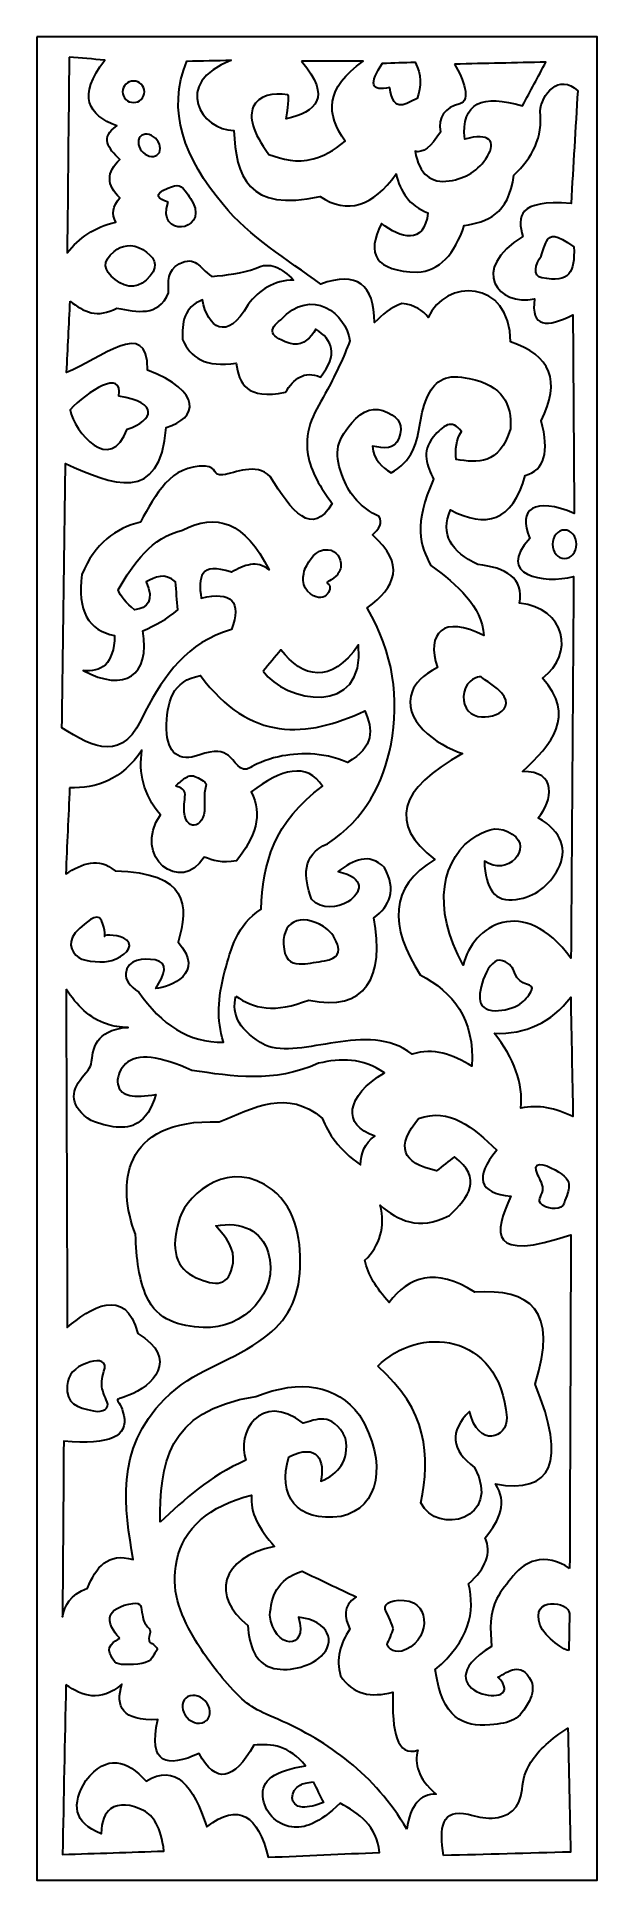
# Model space of a CAD drawing. Header units: centimetres. Extents: x 7.2 to 12.7, y -9 to 9.
import ezdxf

# ---------------------------------------------------------------- set-up
doc = ezdxf.new("R2010")
doc.units = ezdxf.units.CM
doc.header["$MEASUREMENT"] = 0
doc.layers.add('layer 1', color=7, linetype='Continuous')

msp = doc.modelspace()

# ---------------------------------------------------------------- linework, layer by layer
at = {"layer": 'layer 1', "color": 250, "lineweight": 30}
for points, knots in [([(7.2076, 9.00069), (7.2076, 9.00069), (12.67469, 9.00069), (12.67469, 9.00069), (12.67469, 9.00069), (12.67469, 9.00069), (12.67469, -9.00021), (12.67469, -9.00021), (12.67469, -9.00021), (12.67469, -9.00021), (7.2076, -9.00021), (7.2076, -9.00021), (7.2076, -9.00021), (7.2076, -9.00021), (7.2076, 9.00069), (7.2076, 9.00069)], [0, 0, 0, 0, 0.2, 0.2, 0.2, 0.2, 0.4, 0.4, 0.4, 0.4, 0.6, 0.6, 0.6, 0.6, 1, 1, 1, 1]), ([(7.52278, 8.80341), (7.63823, 8.79354), (7.7537, 8.78364), (7.86921, 8.77371), (7.86921, 8.77371), (7.59902, 8.42008), (7.70741, 8.23658), (7.98798, 8.13035), (7.98798, 8.13035), (7.81917, 8.02151), (7.90052, 7.91266), (8.01768, 7.80372), (8.01768, 7.80372), (7.88477, 7.67838), (7.88473, 7.55304), (8.01768, 7.4276), (8.01768, 7.4276), (7.94745, 7.34845), (7.93426, 7.2693), (7.97808, 7.19005), (7.97808, 7.19005), (7.76625, 7.14474), (7.61972, 7.03382), (7.50299, 6.89312), (7.50299, 6.89312), (7.50962, 7.52991), (7.51622, 8.16668), (7.52278, 8.80341)], [0, 0, 0, 0, 0.125, 0.125, 0.125, 0.125, 0.25, 0.25, 0.25, 0.25, 0.375, 0.375, 0.375, 0.375, 0.5, 0.5, 0.5, 0.5, 0.625, 0.625, 0.625, 0.625, 0.75, 0.75, 0.75, 0.75, 1, 1, 1, 1]), ([(9.10644, 8.77371), (8.96131, 8.77045), (8.81614, 8.76715), (8.67094, 8.76382), (8.67094, 8.76382), (8.46945, 8.27889), (8.64638, 7.81491), (9.02432, 7.36204), (9.02432, 7.36204), (9.28845, 7.04553), (9.64672, 6.82998), (9.97745, 6.58628), (9.97745, 6.58628), (10.33155, 6.71619), (10.50088, 6.58299), (10.50204, 6.21017), (10.50204, 6.21017), (10.57615, 6.28793), (10.66089, 6.35495), (10.76928, 6.39823), (10.76928, 6.39823), (10.89841, 6.38102), (10.97455, 6.32842), (11.02663, 6.25965), (11.02663, 6.25965), (11.18237, 6.63552), (11.83156, 6.64315), (11.82835, 6.02211), (11.82835, 6.02211), (12.22385, 5.89392), (12.3238, 5.63716), (12.1282, 5.25182), (12.1282, 5.25182), (12.21162, 4.9455), (12.16016, 4.76773), (11.97378, 4.71837), (11.97378, 4.71837), (11.8476, 4.26239), (11.58728, 4.19993), (11.2438, 4.38145), (11.2438, 4.38145), (11.14019, 4.14206), (11.25172, 3.97153), (11.51052, 3.848), (11.51052, 3.848), (11.78576, 3.81685), (11.96123, 3.71768), (11.91763, 3.46897), (11.91763, 3.46897), (12.36349, 3.4267), (12.46137, 2.97246), (12.14224, 2.73899), (12.14224, 2.73899), (12.4734, 2.36853), (12.23371, 2.09352), (11.94571, 1.82651), (11.94571, 1.82651), (12.28764, 1.83472), (12.24335, 1.53953), (12.09961, 1.37373), (12.09961, 1.37373), (12.33793, 1.23914), (12.38898, 1.05635), (12.29391, 0.87544), (12.29391, 0.87544), (12.20777, 0.71154), (12.06836, 0.60276), (11.88506, 0.5754), (11.88506, 0.5754), (11.67633, 0.54422), (11.58291, 0.68466), (11.57437, 0.95126), (11.57437, 0.95126), (11.79792, 0.79302), (12.05798, 1.07734), (11.8464, 1.214), (11.8464, 1.214), (11.71996, 1.29571), (11.62584, 1.27258), (11.50295, 1.20107), (11.50295, 1.20107), (11.15876, 1.00055), (11.05163, 0.49702), (11.36885, -0.06496), (11.36885, -0.06496), (11.45686, 0.32375), (11.95709, 0.6333), (12.41932, 0.00355), (12.41932, 0.00355), (12.42815, 1.24548), (12.43701, 2.48737), (12.44587, 3.72923), (12.44587, 3.72923), (12.15272, 3.65739), (11.67888, 3.74029), (12.01781, 4.10092), (12.01781, 4.10092), (11.89525, 4.39559), (12.06522, 4.50928), (12.45108, 4.34697), (12.45108, 4.34697), (12.44678, 4.99367), (12.44248, 5.64036), (12.43821, 6.28702), (12.43821, 6.28702), (12.18665, 6.15809), (12.02567, 6.15857), (12.06406, 6.44364), (12.06406, 6.44364), (11.71275, 6.36264), (11.42112, 6.72557), (11.95095, 7.05271), (11.95095, 7.05271), (11.89363, 7.24407), (11.89547, 7.41221), (12.4208, 7.37465), (12.4208, 7.37465), (12.44228, 7.741), (12.46376, 8.10732), (12.48527, 8.47364), (12.48527, 8.47364), (12.304, 8.65051), (12.1292, 8.43605), (12.11847, 8.27413), (12.11847, 8.27413), (12.14997, 8.01983), (12.03909, 7.82232), (11.86358, 7.65069), (11.86358, 7.65069), (11.80862, 7.25973), (11.60012, 7.19513), (11.37868, 7.15816), (11.37868, 7.15816), (11.28355, 6.88037), (11.13793, 6.71188), (10.91866, 6.70305), (10.91866, 6.70305), (10.5144, 6.71159), (10.41577, 6.8786), (10.57052, 7.17686), (10.57052, 7.17686), (10.75783, 7.03677), (10.98552, 6.96098), (11.02433, 7.28286), (11.02433, 7.28286), (10.83915, 7.35143), (10.75366, 7.49116), (10.71352, 7.66315), (10.71352, 7.66315), (10.48661, 7.34088), (10.239, 7.26704), (9.97079, 7.44151), (9.97079, 7.44151), (9.26765, 7.28489), (9.14804, 7.64096), (9.13018, 8.08636), (9.13018, 8.08636), (8.81352, 8.08659), (8.52082, 8.54639), (9.10644, 8.77371)], [0, 0, 0, 0, 0.02439024, 0.02439024, 0.02439024, 0.02439024, 0.04878049, 0.04878049, 0.04878049, 0.04878049, 0.07317073, 0.07317073, 0.07317073, 0.07317073, 0.09756098, 0.09756098, 0.09756098, 0.09756098, 0.12195122, 0.12195122, 0.12195122, 0.12195122, 0.14634146, 0.14634146, 0.14634146, 0.14634146, 0.17073171, 0.17073171, 0.17073171, 0.17073171, 0.19512195, 0.19512195, 0.19512195, 0.19512195, 0.2195122, 0.2195122, 0.2195122, 0.2195122, 0.24390244, 0.24390244, 0.24390244, 0.24390244, 0.26829268, 0.26829268, 0.26829268, 0.26829268, 0.29268293, 0.29268293, 0.29268293, 0.29268293, 0.31707317, 0.31707317, 0.31707317, 0.31707317, 0.34146341, 0.34146341, 0.34146341, 0.34146341, 0.36585366, 0.36585366, 0.36585366, 0.36585366, 0.3902439, 0.3902439, 0.3902439, 0.3902439, 0.41463415, 0.41463415, 0.41463415, 0.41463415, 0.43902439, 0.43902439, 0.43902439, 0.43902439, 0.46341463, 0.46341463, 0.46341463, 0.46341463, 0.48780488, 0.48780488, 0.48780488, 0.48780488, 0.51219512, 0.51219512, 0.51219512, 0.51219512, 0.53658537, 0.53658537, 0.53658537, 0.53658537, 0.56097561, 0.56097561, 0.56097561, 0.56097561, 0.58536585, 0.58536585, 0.58536585, 0.58536585, 0.6097561, 0.6097561, 0.6097561, 0.6097561, 0.63414634, 0.63414634, 0.63414634, 0.63414634, 0.65853659, 0.65853659, 0.65853659, 0.65853659, 0.68292683, 0.68292683, 0.68292683, 0.68292683, 0.70731707, 0.70731707, 0.70731707, 0.70731707, 0.73170732, 0.73170732, 0.73170732, 0.73170732, 0.75609756, 0.75609756, 0.75609756, 0.75609756, 0.7804878, 0.7804878, 0.7804878, 0.7804878, 0.80487805, 0.80487805, 0.80487805, 0.80487805, 0.82926829, 0.82926829, 0.82926829, 0.82926829, 0.85365854, 0.85365854, 0.85365854, 0.85365854, 0.87804878, 0.87804878, 0.87804878, 0.87804878, 0.90243902, 0.90243902, 0.90243902, 0.90243902, 0.92682927, 0.92682927, 0.92682927, 0.92682927, 0.95121951, 0.95121951, 0.95121951, 0.95121951, 1, 1, 1, 1]), ([(9.78939, 8.76382), (9.99062, 8.76382), (10.19188, 8.76382), (10.39316, 8.76382), (10.39316, 8.76382), (10.01769, 8.50324), (10.02853, 8.24259), (10.215, 7.98188), (10.215, 7.98188), (10.10076, 7.88701), (9.99773, 7.83351), (9.90241, 7.80809), (9.90241, 7.80809), (9.74353, 7.76572), (9.6059, 7.80126), (9.47266, 7.85321), (9.47266, 7.85321), (9.30702, 8.07158), (9.27781, 8.22241), (9.3198, 8.31686), (9.3198, 8.31686), (9.3689, 8.42722), (9.51542, 8.46041), (9.65496, 8.43421), (9.65496, 8.43421), (9.66887, 8.43159), (9.66473, 8.36839), (9.64093, 8.19964), (9.64093, 8.19964), (9.93133, 8.27002), (10.09193, 8.40384), (9.78939, 8.76382)], [0, 0, 0, 0, 0.11111111, 0.11111111, 0.11111111, 0.11111111, 0.22222222, 0.22222222, 0.22222222, 0.22222222, 0.33333333, 0.33333333, 0.33333333, 0.33333333, 0.44444444, 0.44444444, 0.44444444, 0.44444444, 0.55555556, 0.55555556, 0.55555556, 0.55555556, 0.66666667, 0.66666667, 0.66666667, 0.66666667, 0.77777778, 0.77777778, 0.77777778, 0.77777778, 1, 1, 1, 1]), ([(10.65051, 8.50647), (10.69084, 8.23891), (10.8124, 8.35684), (10.91775, 8.3976), (10.91775, 8.3976), (10.95763, 8.5164), (10.9643, 8.63524), (10.89796, 8.75392), (10.89796, 8.75392), (10.79235, 8.75065), (10.68677, 8.74735), (10.58122, 8.74402), (10.58122, 8.74402), (10.44489, 8.54309), (10.46795, 8.4639), (10.65051, 8.50647)], [0, 0, 0, 0, 0.2, 0.2, 0.2, 0.2, 0.4, 0.4, 0.4, 0.4, 0.6, 0.6, 0.6, 0.6, 1, 1, 1, 1]), ([(11.28397, 8.73412), (11.58088, 8.74075), (11.87781, 8.74735), (12.17478, 8.75392), (12.17478, 8.75392), (12.09886, 8.61208), (12.02298, 8.47021), (11.94713, 8.32831), (11.94713, 8.32831), (11.55975, 8.44075), (11.34514, 8.3614), (11.38295, 8.00168), (11.38295, 8.00168), (11.62458, 8.07038), (11.69376, 7.97914), (11.6042, 7.8341), (11.6042, 7.8341), (11.51696, 7.69294), (11.39544, 7.61929), (11.23177, 7.59435), (11.23177, 7.59435), (11.05726, 7.56773), (10.94033, 7.65296), (10.89796, 7.88291), (10.89796, 7.88291), (10.9728, 7.86188), (11.05529, 7.92457), (11.1454, 8.07097), (11.1454, 8.07097), (11.11965, 8.2194), (11.19098, 8.30945), (11.33356, 8.34817), (11.33356, 8.34817), (11.44949, 8.37964), (11.37069, 8.5863), (11.28397, 8.73412)], [0, 0, 0, 0, 0.1, 0.1, 0.1, 0.1, 0.2, 0.2, 0.2, 0.2, 0.3, 0.3, 0.3, 0.3, 0.4, 0.4, 0.4, 0.4, 0.5, 0.5, 0.5, 0.5, 0.6, 0.6, 0.6, 0.6, 0.7, 0.7, 0.7, 0.7, 0.8, 0.8, 0.8, 0.8, 1, 1, 1, 1]), ([(8.15078, 8.56874), (8.20929, 8.56874), (8.25704, 8.52171), (8.25704, 8.464), (8.25704, 8.464), (8.25704, 8.40633), (8.20929, 8.3593), (8.15078, 8.3593), (8.15078, 8.3593), (8.09227, 8.3593), (8.04452, 8.40633), (8.04452, 8.464), (8.04452, 8.464), (8.04452, 8.52171), (8.09227, 8.56874), (8.15078, 8.56874)], [0, 0, 0, 0, 0.2, 0.2, 0.2, 0.2, 0.4, 0.4, 0.4, 0.4, 0.6, 0.6, 0.6, 0.6, 1, 1, 1, 1]), ([(8.30465, 8.04599), (8.36316, 8.0293), (8.41091, 7.96866), (8.41091, 7.91092), (8.41091, 7.91092), (8.41091, 7.85324), (8.36316, 7.81986), (8.30465, 7.83655), (8.30465, 7.83655), (8.24614, 7.85328), (8.19839, 7.91393), (8.19839, 7.9716), (8.19839, 7.9716), (8.19839, 8.0293), (8.24614, 8.06272), (8.30465, 8.04599)], [0, 0, 0, 0, 0.2, 0.2, 0.2, 0.2, 0.4, 0.4, 0.4, 0.4, 0.6, 0.6, 0.6, 0.6, 1, 1, 1, 1]), ([(8.48808, 7.38788), (8.36857, 7.03204), (8.87109, 7.09748), (8.7321, 7.3765), (8.7321, 7.3765), (8.7146, 7.41046), (8.69807, 7.43721), (8.68229, 7.45908), (8.68229, 7.45908), (8.60838, 7.56165), (8.59531, 7.56909), (8.48495, 7.52228), (8.48495, 7.52228), (8.33318, 7.45778), (8.39328, 7.42058), (8.48808, 7.38788)], [0, 0, 0, 0, 0.2, 0.2, 0.2, 0.2, 0.4, 0.4, 0.4, 0.4, 0.6, 0.6, 0.6, 0.6, 1, 1, 1, 1]), ([(12.12762, 6.86061), (12.07425, 6.78055), (12.03867, 6.66492), (12.13652, 6.64713), (12.13652, 6.64713), (12.40699, 6.59796), (12.45926, 6.69798), (12.44785, 6.94956), (12.44785, 6.94956), (12.26968, 7.07571), (12.21796, 7.07481), (12.18047, 7.00115), (12.18047, 7.00115), (12.16343, 6.96764), (12.14929, 6.91909), (12.12762, 6.86061)], [0, 0, 0, 0, 0.2, 0.2, 0.2, 0.2, 0.4, 0.4, 0.4, 0.4, 0.6, 0.6, 0.6, 0.6, 1, 1, 1, 1]), ([(7.53236, 6.42054), (7.52097, 6.1884), (7.50955, 5.95622), (7.4981, 5.72404), (7.4981, 5.72404), (7.81781, 5.84375), (8.29837, 6.27987), (8.28595, 5.74687), (8.28595, 5.74687), (8.82859, 5.53727), (8.77923, 5.27398), (8.46864, 5.18739), (8.46864, 5.18739), (8.41628, 4.43081), (7.93439, 4.629), (7.48668, 4.83342), (7.48668, 4.83342), (7.4753, 3.97328), (7.46388, 3.1131), (7.45243, 2.25292), (7.45243, 2.25292), (7.75564, 2.06192), (8.05575, 1.89314), (8.26312, 2.41278), (8.26312, 2.41278), (8.45182, 2.76519), (8.67142, 3.08897), (9.10806, 3.21205), (9.10806, 3.21205), (9.20849, 3.48608), (9.10951, 3.58888), (8.81119, 3.52034), (8.81119, 3.52034), (8.78143, 3.71868), (8.79446, 3.87889), (9.10806, 3.77154), (9.10806, 3.77154), (9.22984, 3.8436), (9.35156, 3.89426), (9.47344, 3.79437), (9.47344, 3.79437), (9.24217, 4.26747), (8.95461, 4.35645), (8.6285, 4.18259), (8.6285, 4.18259), (8.32377, 4.10787), (8.15259, 3.86605), (8.0005, 3.60026), (8.0005, 3.60026), (8.02528, 3.53557), (8.07855, 3.47091), (8.16035, 3.40616), (8.16035, 3.40616), (8.2898, 3.42265), (8.35398, 3.49258), (8.27454, 3.68019), (8.27454, 3.68019), (8.36365, 3.72266), (8.45144, 3.77367), (8.55999, 3.68019), (8.55999, 3.68019), (8.56759, 3.58888), (8.57519, 3.49753), (8.58282, 3.40616), (8.58282, 3.40616), (8.47929, 3.3163), (8.36271, 3.25255), (8.24028, 3.20063), (8.24028, 3.20063), (8.31694, 2.75917), (8.06684, 2.59615), (7.65796, 2.81241), (7.65796, 2.81241), (7.83544, 2.79346), (7.95955, 2.86957), (7.96625, 3.15496), (7.96625, 3.15496), (7.7077, 3.20069), (7.60109, 3.39865), (7.64654, 3.7487), (7.64654, 3.7487), (7.77269, 4.05916), (7.97721, 4.19954), (8.21744, 4.26252), (8.21744, 4.26252), (8.37199, 4.53034), (8.50895, 4.82475), (8.85359, 4.807), (8.85359, 4.807), (8.9714, 4.80104), (8.91337, 4.71248), (9.02377, 4.72468), (9.02377, 4.72468), (9.14202, 4.73784), (9.34111, 4.84775), (9.48486, 4.70782), (9.48486, 4.70782), (9.69126, 4.36606), (9.89607, 4.10907), (10.09002, 4.44521), (10.09002, 4.44521), (9.97305, 4.59736), (9.88113, 4.7543), (9.85276, 4.92351), (9.85276, 4.92351), (9.80877, 5.18593), (9.92968, 5.34164), (10.04373, 5.55691), (10.04373, 5.55691), (10.1277, 5.7154), (10.20316, 5.8739), (10.26129, 6.03233), (10.26129, 6.03233), (10.22975, 6.29585), (9.88847, 6.56717), (9.58762, 6.23785), (9.58762, 6.23785), (9.46597, 6.14774), (9.46108, 6.0649), (9.71322, 5.99807), (9.71322, 5.99807), (9.81171, 5.99497), (9.87822, 6.05613), (9.93016, 6.14651), (9.93016, 6.14651), (10.09345, 6.04171), (10.15099, 5.90036), (9.97584, 5.67837), (9.97584, 5.67837), (9.81307, 5.74726), (9.71419, 5.66041), (9.63329, 5.52993), (9.63329, 5.52993), (9.25941, 5.45353), (9.17637, 5.61028), (9.15373, 5.81538), (9.15373, 5.81538), (8.85382, 5.76641), (8.70648, 5.87034), (8.6285, 6.04375), (8.6285, 6.04375), (8.62287, 6.20845), (8.64069, 6.36138), (8.82261, 6.43196), (8.82261, 6.43196), (8.87277, 6.16417), (9.0629, 6.01489), (9.26791, 6.38629), (9.26791, 6.38629), (9.37799, 6.53204), (9.52131, 6.62073), (9.71322, 6.62607), (9.71322, 6.62607), (9.59616, 6.74028), (9.47648, 6.81352), (9.34784, 6.74025), (9.34784, 6.74025), (9.20316, 6.69151), (9.05854, 6.67368), (8.91395, 6.66032), (8.91395, 6.66032), (8.78347, 6.75293), (8.76157, 6.86624), (8.59741, 6.78353), (8.59741, 6.78353), (8.47841, 6.72346), (8.48993, 6.6099), (8.49148, 6.50047), (8.49148, 6.50047), (8.38946, 6.26215), (8.18626, 6.31568), (7.98908, 6.35204), (7.98908, 6.35204), (7.80209, 6.24966), (7.6608, 6.31209), (7.53236, 6.42054)], [0, 0, 0, 0, 0.02222222, 0.02222222, 0.02222222, 0.02222222, 0.04444444, 0.04444444, 0.04444444, 0.04444444, 0.06666667, 0.06666667, 0.06666667, 0.06666667, 0.08888889, 0.08888889, 0.08888889, 0.08888889, 0.11111111, 0.11111111, 0.11111111, 0.11111111, 0.13333333, 0.13333333, 0.13333333, 0.13333333, 0.15555556, 0.15555556, 0.15555556, 0.15555556, 0.17777778, 0.17777778, 0.17777778, 0.17777778, 0.2, 0.2, 0.2, 0.2, 0.22222222, 0.22222222, 0.22222222, 0.22222222, 0.24444444, 0.24444444, 0.24444444, 0.24444444, 0.26666667, 0.26666667, 0.26666667, 0.26666667, 0.28888889, 0.28888889, 0.28888889, 0.28888889, 0.31111111, 0.31111111, 0.31111111, 0.31111111, 0.33333333, 0.33333333, 0.33333333, 0.33333333, 0.35555556, 0.35555556, 0.35555556, 0.35555556, 0.37777778, 0.37777778, 0.37777778, 0.37777778, 0.4, 0.4, 0.4, 0.4, 0.42222222, 0.42222222, 0.42222222, 0.42222222, 0.44444444, 0.44444444, 0.44444444, 0.44444444, 0.46666667, 0.46666667, 0.46666667, 0.46666667, 0.48888889, 0.48888889, 0.48888889, 0.48888889, 0.51111111, 0.51111111, 0.51111111, 0.51111111, 0.53333333, 0.53333333, 0.53333333, 0.53333333, 0.55555556, 0.55555556, 0.55555556, 0.55555556, 0.57777778, 0.57777778, 0.57777778, 0.57777778, 0.6, 0.6, 0.6, 0.6, 0.62222222, 0.62222222, 0.62222222, 0.62222222, 0.64444444, 0.64444444, 0.64444444, 0.64444444, 0.66666667, 0.66666667, 0.66666667, 0.66666667, 0.68888889, 0.68888889, 0.68888889, 0.68888889, 0.71111111, 0.71111111, 0.71111111, 0.71111111, 0.73333333, 0.73333333, 0.73333333, 0.73333333, 0.75555556, 0.75555556, 0.75555556, 0.75555556, 0.77777778, 0.77777778, 0.77777778, 0.77777778, 0.8, 0.8, 0.8, 0.8, 0.82222222, 0.82222222, 0.82222222, 0.82222222, 0.84444444, 0.84444444, 0.84444444, 0.84444444, 0.86666667, 0.86666667, 0.86666667, 0.86666667, 0.88888889, 0.88888889, 0.88888889, 0.88888889, 0.91111111, 0.91111111, 0.91111111, 0.91111111, 0.93333333, 0.93333333, 0.93333333, 0.93333333, 0.95555556, 0.95555556, 0.95555556, 0.95555556, 1, 1, 1, 1]), ([(7.97187, 6.63002), (8.08868, 6.53204), (8.21512, 6.54637), (8.31358, 6.66582), (8.31358, 6.66582), (8.40722, 6.77929), (8.34854, 6.8545), (8.23989, 6.92255), (8.23989, 6.92255), (8.13506, 6.98822), (8.03404, 6.96548), (7.96275, 6.90593), (7.96275, 6.90593), (7.83757, 6.80135), (7.85792, 6.72576), (7.97187, 6.63002)], [0, 0, 0, 0, 0.2, 0.2, 0.2, 0.2, 0.4, 0.4, 0.4, 0.4, 0.6, 0.6, 0.6, 0.6, 1, 1, 1, 1]), ([(8.00791, 5.4906), (8.40411, 5.42975), (8.34942, 5.25473), (8.09007, 5.17018), (8.09007, 5.17018), (7.92484, 4.72584), (7.57499, 5.1355), (7.53139, 5.35914), (7.53139, 5.35914), (7.6958, 5.53585), (8.05348, 5.76803), (8.00791, 5.4906)], [0, 0, 0, 0, 0.25, 0.25, 0.25, 0.25, 0.5, 0.5, 0.5, 0.5, 1, 1, 1, 1]), ([(9.15017, -0.36629), (9.09874, -0.55325), (9.19358, -0.71281), (9.43482, -0.84501), (9.43482, -0.84501), (9.79185, -0.99979), (10.43062, -0.591), (10.87098, -0.93558), (10.87098, -0.93558), (11.07583, -0.86562), (11.26651, -0.93875), (11.45321, -1.05203), (11.45321, -1.05203), (11.48044, -0.58974), (11.2688, -0.3288), (10.94861, -0.15928), (10.94861, -0.15928), (10.64482, 0.31391), (10.64543, 0.70213), (11.09093, 0.96636), (11.09093, 0.96636), (10.64132, 1.31133), (10.73189, 1.65637), (11.36264, 2.00143), (11.36264, 2.00143), (11.10439, 2.08473), (10.7599, 2.33379), (10.87172, 2.61455), (10.87172, 2.61455), (10.89993, 2.68539), (10.96863, 2.76267), (11.11681, 2.84243), (11.11681, 2.84243), (11.00434, 3.17786), (11.1739, 3.3611), (11.56965, 3.15295), (11.56965, 3.15295), (11.54847, 3.44468), (11.31541, 3.64797), (11.05212, 3.83869), (11.05212, 3.83869), (10.94719, 4.02791), (10.8801, 4.24748), (11.07799, 4.67968), (11.07799, 4.67968), (11.02026, 4.8113), (10.951, 4.94152), (11.07799, 5.09371), (11.07799, 5.09371), (11.16853, 5.20201), (11.25907, 5.27996), (11.3497, 5.14546), (11.3497, 5.14546), (11.29455, 5.06751), (11.29245, 4.97186), (11.29795, 4.87376), (11.29795, 4.87376), (11.50962, 4.83996), (11.71815, 4.81832), (11.82842, 5.17134), (11.82842, 5.17134), (11.84424, 5.41462), (11.75325, 5.60116), (11.42733, 5.663), (11.42733, 5.663), (11.20835, 5.72158), (11.09688, 5.64156), (11.02792, 5.50674), (11.02792, 5.50674), (10.93616, 5.32741), (10.95721, 5.13114), (10.87609, 4.96151), (10.87609, 4.96151), (10.83081, 4.8668), (10.7601, 4.79438), (10.66396, 4.74437), (10.66396, 4.74437), (10.5733, 4.80024), (10.49269, 4.86629), (10.48283, 5.00314), (10.48283, 5.00314), (10.59258, 4.98267), (10.69945, 4.96753), (10.73933, 5.07848), (10.73933, 5.07848), (10.78762, 5.21304), (10.74923, 5.27061), (10.62887, 5.33272), (10.62887, 5.33272), (10.50621, 5.39595), (10.38977, 5.36179), (10.27969, 5.23015), (10.27969, 5.23015), (10.11648, 5.03507), (10.10564, 4.91982), (10.19967, 4.68295), (10.19967, 4.68295), (10.26135, 4.52759), (10.36933, 4.40083), (10.54752, 4.31741), (10.54752, 4.31741), (10.58245, 4.25699), (10.5483, 4.1966), (10.48283, 4.13627), (10.48283, 4.13627), (10.8048, 3.85363), (10.71216, 3.62653), (10.43107, 3.42466), (10.43107, 3.42466), (10.6902, 2.98042), (10.74648, 2.53618), (10.66396, 2.092), (10.66396, 2.092), (10.58656, 1.70747), (10.41652, 1.36661), (10.04292, 1.12162), (10.04292, 1.12162), (9.78341, 1.00602), (9.81472, 0.79865), (9.88766, 0.57821), (9.88766, 0.57821), (9.98732, 0.4736), (10.14142, 0.4923), (10.24363, 0.55512), (10.24363, 0.55512), (10.37654, 0.63676), (10.42186, 0.79302), (10.14643, 0.84992), (10.14643, 0.84992), (10.29736, 0.96122), (10.44825, 1.03972), (10.59927, 0.88873), (10.59927, 0.88873), (10.72157, 0.666), (10.65219, 0.51514), (10.49577, 0.39707), (10.49577, 0.39707), (10.60629, -0.17454), (10.41374, -0.5287), (9.86178, -0.40511), (9.86178, -0.40511), (9.53192, -0.53614), (9.3153, -0.49121), (9.15017, -0.36629)], [0, 0, 0, 0, 0.02702703, 0.02702703, 0.02702703, 0.02702703, 0.05405405, 0.05405405, 0.05405405, 0.05405405, 0.08108108, 0.08108108, 0.08108108, 0.08108108, 0.10810811, 0.10810811, 0.10810811, 0.10810811, 0.13513514, 0.13513514, 0.13513514, 0.13513514, 0.16216216, 0.16216216, 0.16216216, 0.16216216, 0.18918919, 0.18918919, 0.18918919, 0.18918919, 0.21621622, 0.21621622, 0.21621622, 0.21621622, 0.24324324, 0.24324324, 0.24324324, 0.24324324, 0.27027027, 0.27027027, 0.27027027, 0.27027027, 0.2972973, 0.2972973, 0.2972973, 0.2972973, 0.32432432, 0.32432432, 0.32432432, 0.32432432, 0.35135135, 0.35135135, 0.35135135, 0.35135135, 0.37837838, 0.37837838, 0.37837838, 0.37837838, 0.40540541, 0.40540541, 0.40540541, 0.40540541, 0.43243243, 0.43243243, 0.43243243, 0.43243243, 0.45945946, 0.45945946, 0.45945946, 0.45945946, 0.48648649, 0.48648649, 0.48648649, 0.48648649, 0.51351351, 0.51351351, 0.51351351, 0.51351351, 0.54054054, 0.54054054, 0.54054054, 0.54054054, 0.56756757, 0.56756757, 0.56756757, 0.56756757, 0.59459459, 0.59459459, 0.59459459, 0.59459459, 0.62162162, 0.62162162, 0.62162162, 0.62162162, 0.64864865, 0.64864865, 0.64864865, 0.64864865, 0.67567568, 0.67567568, 0.67567568, 0.67567568, 0.7027027, 0.7027027, 0.7027027, 0.7027027, 0.72972973, 0.72972973, 0.72972973, 0.72972973, 0.75675676, 0.75675676, 0.75675676, 0.75675676, 0.78378378, 0.78378378, 0.78378378, 0.78378378, 0.81081081, 0.81081081, 0.81081081, 0.81081081, 0.83783784, 0.83783784, 0.83783784, 0.83783784, 0.86486486, 0.86486486, 0.86486486, 0.86486486, 0.89189189, 0.89189189, 0.89189189, 0.89189189, 0.91891892, 0.91891892, 0.91891892, 0.91891892, 0.94594595, 0.94594595, 0.94594595, 0.94594595, 1, 1, 1, 1]), ([(12.3566, 4.18459), (12.42097, 4.18459), (12.47346, 4.12201), (12.47346, 4.04528), (12.47346, 4.04528), (12.47346, 3.96859), (12.42097, 3.906), (12.3566, 3.906), (12.3566, 3.906), (12.2922, 3.906), (12.2397, 3.96859), (12.2397, 4.04528), (12.2397, 4.04528), (12.2397, 4.12201), (12.2922, 4.18459), (12.3566, 4.18459)], [0, 0, 0, 0, 0.2, 0.2, 0.2, 0.2, 0.4, 0.4, 0.4, 0.4, 0.6, 0.6, 0.6, 0.6, 1, 1, 1, 1]), ([(9.82336, 3.80518), (9.82336, 3.80518), (9.7729, 3.66389), (9.84859, 3.5882), (9.84859, 3.5882), (10.01145, 3.42534), (10.10005, 3.62038), (10.05547, 3.6538), (10.05547, 3.6538), (10.0151, 3.68407), (10.05547, 3.66894), (10.12612, 3.73453), (10.12612, 3.73453), (10.1561, 3.76238), (10.17101, 3.79728), (10.17383, 3.83231), (10.17383, 3.83231), (10.18004, 3.90936), (10.12793, 3.98706), (10.05043, 3.99188), (10.05043, 3.99188), (9.91913, 4.00003), (9.87608, 3.89558), (9.82336, 3.80518)], [0, 0, 0, 0, 0.14285714, 0.14285714, 0.14285714, 0.14285714, 0.28571429, 0.28571429, 0.28571429, 0.28571429, 0.42857143, 0.42857143, 0.42857143, 0.42857143, 0.57142857, 0.57142857, 0.57142857, 0.57142857, 0.71428571, 0.71428571, 0.71428571, 0.71428571, 1, 1, 1, 1]), ([(9.41522, 2.80643), (9.47331, 2.87562), (9.53144, 2.94481), (9.58956, 3.01403), (9.58956, 3.01403), (9.79819, 2.74348), (10.07504, 2.67242), (10.34678, 3.06322), (10.34678, 3.06322), (10.41636, 2.35265), (9.62812, 2.50128), (9.41522, 2.80643)], [0, 0, 0, 0, 0.25, 0.25, 0.25, 0.25, 0.5, 0.5, 0.5, 0.5, 1, 1, 1, 1]), ([(8.47275, 2.23824), (8.47896, 2.00266), (8.59783, 1.9186), (8.78832, 1.98571), (8.78832, 1.98571), (8.95581, 2.04475), (9.01859, 2.02359), (9.07717, 1.98203), (9.07717, 1.98203), (9.12895, 1.94531), (9.19549, 1.79775), (9.29191, 1.8651), (9.29191, 1.8651), (9.32837, 1.89055), (9.42925, 1.93956), (9.56828, 1.97077), (9.56828, 1.97077), (9.74705, 2.01091), (9.98887, 2.02178), (10.23784, 1.91591), (10.23784, 1.91591), (10.50705, 2.06574), (10.48687, 2.2396), (10.40672, 2.41854), (10.40672, 2.41854), (9.83672, 2.15285), (9.28781, 2.10976), (8.80507, 2.76273), (8.80507, 2.76273), (8.53013, 2.7177), (8.47123, 2.50186), (8.47275, 2.23824)], [0, 0, 0, 0, 0.11111111, 0.11111111, 0.11111111, 0.11111111, 0.22222222, 0.22222222, 0.22222222, 0.22222222, 0.33333333, 0.33333333, 0.33333333, 0.33333333, 0.44444444, 0.44444444, 0.44444444, 0.44444444, 0.55555556, 0.55555556, 0.55555556, 0.55555556, 0.66666667, 0.66666667, 0.66666667, 0.66666667, 0.77777778, 0.77777778, 0.77777778, 0.77777778, 1, 1, 1, 1]), ([(11.54073, 2.75261), (11.54073, 2.75261), (11.52501, 2.76047), (11.65078, 2.674), (11.65078, 2.674), (11.97226, 2.45298), (11.64104, 2.30733), (11.47785, 2.37532), (11.47785, 2.37532), (11.38353, 2.41462), (11.34423, 2.53252), (11.39139, 2.64256), (11.39139, 2.64256), (11.43855, 2.75261), (11.54073, 2.75261), (11.54073, 2.75261)], [0, 0, 0, 0, 0.2, 0.2, 0.2, 0.2, 0.4, 0.4, 0.4, 0.4, 0.6, 0.6, 0.6, 0.6, 1, 1, 1, 1]), ([(7.52718, 1.66659), (7.78802, 1.66057), (8.03175, 1.73995), (8.23258, 2.0343), (8.23258, 2.0343), (8.20033, 1.81486), (8.24468, 1.60329), (8.41269, 1.40394), (8.41269, 1.40394), (8.13014, 0.99247), (8.61908, 0.61813), (8.84043, 0.9912), (8.84043, 0.9912), (8.92288, 0.95614), (9.0128, 0.92858), (9.15561, 0.95368), (9.15561, 0.95368), (9.33445, 1.17884), (9.41952, 1.404), (9.29819, 1.62907), (9.29819, 1.62907), (9.59205, 1.84802), (9.84218, 1.92306), (9.99609, 1.6816), (9.99609, 1.6816), (9.52231, 1.3409), (9.40859, 0.92189), (9.39574, 0.48091), (9.39574, 0.48091), (9.15774, 0.32973), (9.09952, 0.08911), (9.04324, -0.12011), (9.04324, -0.12011), (8.96761, -0.40132), (8.96363, -0.58734), (9.02803, -0.81732), (9.02803, -0.81732), (8.68908, -0.8248), (8.42139, -0.64214), (8.20257, -0.32955), (8.20257, -0.32955), (8.11048, -0.26864), (8.06772, -0.2077), (8.07441, -0.14682), (8.07441, -0.14682), (8.09003, -0.00398), (8.24859, 0.00588), (8.36022, -0.01424), (8.36022, -0.01424), (8.49808, -0.03908), (8.45613, -0.15394), (8.36766, -0.29203), (8.36766, -0.29203), (8.50616, -0.28468), (8.85922, -0.1432), (8.58528, 0.15823), (8.58528, 0.15823), (8.68902, 0.51899), (8.68979, 0.83701), (7.96993, 0.85613), (7.96993, 0.85613), (7.80979, 0.99687), (7.64971, 0.92658), (7.48966, 0.82611), (7.48966, 0.82611), (7.50218, 1.10629), (7.5147, 1.38644), (7.52718, 1.66659)], [0, 0, 0, 0, 0.05555556, 0.05555556, 0.05555556, 0.05555556, 0.11111111, 0.11111111, 0.11111111, 0.11111111, 0.16666667, 0.16666667, 0.16666667, 0.16666667, 0.22222222, 0.22222222, 0.22222222, 0.22222222, 0.27777778, 0.27777778, 0.27777778, 0.27777778, 0.33333333, 0.33333333, 0.33333333, 0.33333333, 0.38888889, 0.38888889, 0.38888889, 0.38888889, 0.44444444, 0.44444444, 0.44444444, 0.44444444, 0.5, 0.5, 0.5, 0.5, 0.55555556, 0.55555556, 0.55555556, 0.55555556, 0.61111111, 0.61111111, 0.61111111, 0.61111111, 0.66666667, 0.66666667, 0.66666667, 0.66666667, 0.72222222, 0.72222222, 0.72222222, 0.72222222, 0.77777778, 0.77777778, 0.77777778, 0.77777778, 0.83333333, 0.83333333, 0.83333333, 0.83333333, 0.88888889, 0.88888889, 0.88888889, 0.88888889, 1, 1, 1, 1]), ([(8.61582, 1.66329), (8.63571, 1.65148), (8.65334, 1.63224), (8.65334, 1.60122), (8.65334, 1.60122), (8.65334, 1.53028), (8.64412, 1.54571), (8.64412, 1.4717), (8.64412, 1.4717), (8.64412, 1.22474), (8.84399, 1.26547), (8.84399, 1.47478), (8.84399, 1.47478), (8.84399, 1.53028), (8.84399, 1.57036), (8.84399, 1.61661), (8.84399, 1.61661), (8.84399, 1.66287), (8.88397, 1.70605), (8.83169, 1.7338), (8.83169, 1.7338), (8.77942, 1.76156), (8.75174, 1.79238), (8.69946, 1.78313), (8.69946, 1.78313), (8.67139, 1.77818), (8.63348, 1.7491), (8.60443, 1.72329), (8.60443, 1.72329), (8.53744, 1.66371), (8.56377, 1.69424), (8.61582, 1.66329)], [0, 0, 0, 0, 0.11111111, 0.11111111, 0.11111111, 0.11111111, 0.22222222, 0.22222222, 0.22222222, 0.22222222, 0.33333333, 0.33333333, 0.33333333, 0.33333333, 0.44444444, 0.44444444, 0.44444444, 0.44444444, 0.55555556, 0.55555556, 0.55555556, 0.55555556, 0.66666667, 0.66666667, 0.66666667, 0.66666667, 0.77777778, 0.77777778, 0.77777778, 0.77777778, 1, 1, 1, 1]), ([(7.83741, 0.37204), (7.8827, 0.27523), (7.86934, 0.20394), (7.86711, 0.21784), (7.86711, 0.21784), (7.86429, 0.23525), (8.02525, 0.23528), (8.08389, 0.17997), (8.08389, 0.17997), (8.15922, 0.1089), (8.05956, 0.01966), (7.93827, -0.01954), (7.93827, -0.01954), (7.86694, -0.04257), (7.68189, -0.03614), (7.61587, 0.01047), (7.61587, 0.01047), (7.53708, 0.06621), (7.48733, 0.17609), (7.62632, 0.2967), (7.62632, 0.2967), (7.66954, 0.32669), (7.79336, 0.46626), (7.83741, 0.37204)], [0, 0, 0, 0, 0.14285714, 0.14285714, 0.14285714, 0.14285714, 0.28571429, 0.28571429, 0.28571429, 0.28571429, 0.42857143, 0.42857143, 0.42857143, 0.42857143, 0.57142857, 0.57142857, 0.57142857, 0.57142857, 0.71428571, 0.71428571, 0.71428571, 0.71428571, 1, 1, 1, 1]), ([(9.61932, 0.09115), (9.57966, 0.36958), (9.78723, 0.44689), (10.00482, 0.31162), (10.00482, 0.31162), (10.06466, 0.27445), (10.11211, 0.21665), (10.14067, 0.13856), (10.14067, 0.13856), (10.16648, 0.06789), (10.14947, -0.00091), (10.01384, -0.02187), (10.01384, -0.02187), (9.94614, -0.03235), (9.86751, -0.04985), (9.79861, -0.05299), (9.79861, -0.05299), (9.71008, -0.05703), (9.63679, -0.03158), (9.61932, 0.09115)], [0, 0, 0, 0, 0.16666667, 0.16666667, 0.16666667, 0.16666667, 0.33333333, 0.33333333, 0.33333333, 0.33333333, 0.5, 0.5, 0.5, 0.5, 0.66666667, 0.66666667, 0.66666667, 0.66666667, 1, 1, 1, 1]), ([(11.75279, -0.02168), (11.83062, -0.04788), (11.85268, -0.09446), (11.86833, -0.13799), (11.86833, -0.13799), (11.92019, -0.28232), (12.07425, -0.23484), (12.03592, -0.31163), (12.03592, -0.31163), (12.01599, -0.35161), (11.98138, -0.39537), (11.93988, -0.43102), (11.93988, -0.43102), (11.84964, -0.50845), (11.55626, -0.56752), (11.53249, -0.41284), (11.53249, -0.41284), (11.52029, -0.37228), (11.53837, -0.26204), (11.57803, -0.16811), (11.57803, -0.16811), (11.61765, -0.07427), (11.67882, 0.00326), (11.75279, -0.02168)], [0, 0, 0, 0, 0.14285714, 0.14285714, 0.14285714, 0.14285714, 0.28571429, 0.28571429, 0.28571429, 0.28571429, 0.42857143, 0.42857143, 0.42857143, 0.42857143, 0.57142857, 0.57142857, 0.57142857, 0.57142857, 0.71428571, 0.71428571, 0.71428571, 0.71428571, 1, 1, 1, 1]), ([(7.49267, -0.29882), (7.59656, -0.45887), (7.72187, -0.58269), (7.88684, -0.6391), (7.88684, -0.6391), (7.9514, -0.66116), (8.02204, -0.67293), (8.09987, -0.67248), (8.09987, -0.67248), (8.01716, -0.6774), (7.95046, -0.69402), (7.89829, -0.72119), (7.89829, -0.72119), (7.81694, -0.7636), (7.77084, -0.83175), (7.75432, -0.92125), (7.75432, -0.92125), (7.7252, -1.07884), (7.75619, -1.02851), (7.65, -1.15909), (7.65, -1.15909), (7.53155, -1.30468), (7.5299, -1.44697), (7.73788, -1.58328), (7.73788, -1.58328), (7.9065, -1.64461), (8.06733, -1.682), (8.19131, -1.60576), (8.19131, -1.60576), (8.2657, -1.56002), (8.32687, -1.47333), (8.36844, -1.32639), (8.36844, -1.32639), (8.26254, -1.3465), (8.17607, -1.35123), (8.11306, -1.33751), (8.11306, -1.33751), (7.94862, -1.30174), (7.97595, -1.11976), (8.07241, -1.0289), (8.07241, -1.0289), (8.18759, -0.92028), (8.41246, -0.95379), (8.71874, -1.09285), (8.71874, -1.09285), (9.11844, -1.15113), (9.51646, -1.21942), (9.95649, -1.02279), (9.95649, -1.02279), (10.17037, -0.9733), (10.3844, -0.96731), (10.59872, -1.1162), (10.59872, -1.1162), (10.22121, -1.34133), (10.18178, -1.63005), (10.50531, -1.73508), (10.50531, -1.73508), (10.39753, -1.80229), (10.37521, -1.90615), (10.36518, -2.01532), (10.36518, -2.01532), (10.15102, -1.86346), (10.05272, -1.71166), (9.99152, -1.55992), (9.99152, -1.55992), (9.65671, -1.27036), (9.322, -1.45606), (8.98731, -1.59495), (8.98731, -1.59495), (8.02405, -1.56067), (7.98759, -2.2234), (8.16993, -2.69258), (8.16993, -2.69258), (8.17847, -2.92997), (8.20574, -3.1442), (8.27845, -3.30211), (8.27845, -3.30211), (8.3871, -3.53817), (8.5945, -3.58957), (8.83166, -3.60348), (8.83166, -3.60348), (9.2159, -3.62606), (9.58413, -3.25958), (9.465, -2.86984), (9.465, -2.86984), (9.4016, -2.6624), (9.21137, -2.56158), (8.95228, -2.61084), (8.95228, -2.61084), (9.05715, -2.72231), (9.1416, -2.83765), (9.12184, -2.97293), (9.12184, -2.97293), (9.08703, -3.21128), (8.94973, -3.19893), (8.76215, -3.11706), (8.76215, -3.11706), (8.56727, -3.03192), (8.50089, -2.84606), (8.60197, -2.52911), (8.60197, -2.52911), (8.68918, -2.28247), (9.10269, -1.94491), (9.5053, -2.25899), (9.5053, -2.25899), (9.74657, -2.44711), (9.79645, -2.77901), (9.77299, -3.07278), (9.77299, -3.07278), (9.74867, -3.37725), (9.6222, -3.57129), (9.37488, -3.74059), (9.37488, -3.74059), (9.06028, -3.95589), (8.73663, -4.01883), (8.45425, -4.30193), (8.45425, -4.30193), (7.96065, -4.79666), (8.06658, -5.37798), (8.14657, -5.8687), (8.14657, -5.8687), (7.8988, -5.79835), (7.78304, -5.94445), (7.70285, -6.14895), (7.70285, -6.14895), (7.52563, -6.21364), (7.48209, -6.3185), (7.45764, -6.42919), (7.45764, -6.42919), (7.46155, -5.85699), (7.46543, -5.28482), (7.46931, -4.71269), (7.46931, -4.71269), (7.92756, -4.75587), (8.09919, -4.66119), (8.05643, -4.4632), (8.05643, -4.4632), (8.01379, -4.26589), (7.91786, -4.33359), (8.10346, -4.26576), (8.10346, -4.26576), (8.33512, -4.18105), (8.60401, -3.9097), (8.19328, -3.66177), (8.19328, -3.66177), (8.07101, -3.1855), (7.72106, -3.41872), (7.50435, -3.60338), (7.50435, -3.60338), (7.50043, -2.50184), (7.49655, -1.40033), (7.49267, -0.29882)], [0, 0, 0, 0, 0.02564103, 0.02564103, 0.02564103, 0.02564103, 0.05128205, 0.05128205, 0.05128205, 0.05128205, 0.07692308, 0.07692308, 0.07692308, 0.07692308, 0.1025641, 0.1025641, 0.1025641, 0.1025641, 0.12820513, 0.12820513, 0.12820513, 0.12820513, 0.15384615, 0.15384615, 0.15384615, 0.15384615, 0.17948718, 0.17948718, 0.17948718, 0.17948718, 0.20512821, 0.20512821, 0.20512821, 0.20512821, 0.23076923, 0.23076923, 0.23076923, 0.23076923, 0.25641026, 0.25641026, 0.25641026, 0.25641026, 0.28205128, 0.28205128, 0.28205128, 0.28205128, 0.30769231, 0.30769231, 0.30769231, 0.30769231, 0.33333333, 0.33333333, 0.33333333, 0.33333333, 0.35897436, 0.35897436, 0.35897436, 0.35897436, 0.38461538, 0.38461538, 0.38461538, 0.38461538, 0.41025641, 0.41025641, 0.41025641, 0.41025641, 0.43589744, 0.43589744, 0.43589744, 0.43589744, 0.46153846, 0.46153846, 0.46153846, 0.46153846, 0.48717949, 0.48717949, 0.48717949, 0.48717949, 0.51282051, 0.51282051, 0.51282051, 0.51282051, 0.53846154, 0.53846154, 0.53846154, 0.53846154, 0.56410256, 0.56410256, 0.56410256, 0.56410256, 0.58974359, 0.58974359, 0.58974359, 0.58974359, 0.61538462, 0.61538462, 0.61538462, 0.61538462, 0.64102564, 0.64102564, 0.64102564, 0.64102564, 0.66666667, 0.66666667, 0.66666667, 0.66666667, 0.69230769, 0.69230769, 0.69230769, 0.69230769, 0.71794872, 0.71794872, 0.71794872, 0.71794872, 0.74358974, 0.74358974, 0.74358974, 0.74358974, 0.76923077, 0.76923077, 0.76923077, 0.76923077, 0.79487179, 0.79487179, 0.79487179, 0.79487179, 0.82051282, 0.82051282, 0.82051282, 0.82051282, 0.84615385, 0.84615385, 0.84615385, 0.84615385, 0.87179487, 0.87179487, 0.87179487, 0.87179487, 0.8974359, 0.8974359, 0.8974359, 0.8974359, 0.92307692, 0.92307692, 0.92307692, 0.92307692, 0.94871795, 0.94871795, 0.94871795, 0.94871795, 1, 1, 1, 1]), ([(11.6697, -0.7298), (11.86639, -0.97385), (11.95357, -1.2179), (11.93122, -1.46204), (11.93122, -1.46204), (12.10051, -1.4221), (12.26988, -1.46444), (12.43931, -1.54424), (12.43931, -1.54424), (12.4318, -1.15566), (12.42433, -0.76712), (12.41689, -0.37862), (12.41689, -0.37862), (12.22757, -0.62525), (11.97847, -0.74231), (11.6697, -0.7298)], [0, 0, 0, 0, 0.2, 0.2, 0.2, 0.2, 0.4, 0.4, 0.4, 0.4, 0.6, 0.6, 0.6, 0.6, 1, 1, 1, 1]), ([(12.40651, -5.95568), (12.41065, -4.86947), (12.41482, -3.78323), (12.41899, -2.69695), (12.41899, -2.69695), (11.61762, -2.96911), (11.66436, -2.68547), (11.83217, -2.32238), (11.83217, -2.32238), (11.52007, -2.28913), (11.47433, -2.1393), (11.69483, -1.8729), (11.69483, -1.8729), (11.46605, -1.64357), (11.22895, -1.45596), (10.93321, -1.56076), (10.93321, -1.56076), (10.70851, -1.83134), (10.76679, -2.00196), (11.10801, -2.07267), (11.10801, -2.07267), (11.1663, -2.0269), (11.22455, -1.98113), (11.28281, -1.93533), (11.28281, -1.93533), (11.55869, -2.14768), (11.42503, -2.33079), (11.23287, -2.50967), (11.23287, -2.50967), (10.92464, -2.66444), (10.73331, -2.55595), (10.55865, -2.40978), (10.55865, -2.40978), (10.60862, -2.62207), (10.55871, -2.80107), (10.40882, -2.94666), (10.40882, -2.94666), (10.438, -3.08403), (10.51708, -3.22141), (10.64605, -3.35868), (10.64605, -3.35868), (10.8375, -3.1069), (11.09145, -3.01122), (11.48258, -3.2588), (11.48258, -3.2588), (12.01334, -3.22338), (12.30471, -3.42732), (12.0694, -4.15776), (12.0694, -4.15776), (12.38678, -4.92879), (12.23074, -5.22641), (11.68235, -5.13163), (11.68235, -5.13163), (11.79895, -5.30649), (11.73238, -5.48129), (11.58246, -5.65603), (11.58246, -5.65603), (11.64492, -5.80595), (11.59084, -5.95568), (11.42015, -6.10551), (11.42015, -6.10551), (11.48685, -6.38436), (11.42859, -6.66315), (11.09552, -6.94204), (11.09552, -6.94204), (11.15795, -7.42415), (11.37312, -7.50538), (11.62787, -7.48283), (11.62787, -7.48283), (11.83689, -7.46436), (11.91588, -7.44314), (12.0135, -7.24787), (12.0135, -7.24787), (12.04575, -7.1834), (12.05714, -7.11887), (12.03194, -7.05441), (12.03194, -7.05441), (11.92381, -6.85538), (11.81558, -6.9672), (11.70732, -7.01695), (11.70732, -7.01695), (11.87451, -7.19382), (11.67523, -7.23202), (11.52598, -7.16949), (11.52598, -7.16949), (11.37674, -7.10694), (11.2775, -6.94359), (11.64489, -6.7173), (11.64489, -6.7173), (11.62842, -6.55152), (11.62542, -6.3897), (11.69658, -6.24987), (11.69658, -6.24987), (11.73326, -6.17767), (11.80442, -6.09415), (11.85679, -6.02995), (11.85679, -6.02995), (11.9251, -5.94627), (11.99597, -5.90085), (12.06891, -5.88122), (12.06891, -5.88122), (12.17782, -5.85195), (12.28983, -5.87772), (12.40651, -5.95568)], [0, 0, 0, 0, 0.03703704, 0.03703704, 0.03703704, 0.03703704, 0.07407407, 0.07407407, 0.07407407, 0.07407407, 0.11111111, 0.11111111, 0.11111111, 0.11111111, 0.14814815, 0.14814815, 0.14814815, 0.14814815, 0.18518519, 0.18518519, 0.18518519, 0.18518519, 0.22222222, 0.22222222, 0.22222222, 0.22222222, 0.25925926, 0.25925926, 0.25925926, 0.25925926, 0.2962963, 0.2962963, 0.2962963, 0.2962963, 0.33333333, 0.33333333, 0.33333333, 0.33333333, 0.37037037, 0.37037037, 0.37037037, 0.37037037, 0.40740741, 0.40740741, 0.40740741, 0.40740741, 0.44444444, 0.44444444, 0.44444444, 0.44444444, 0.48148148, 0.48148148, 0.48148148, 0.48148148, 0.51851852, 0.51851852, 0.51851852, 0.51851852, 0.55555556, 0.55555556, 0.55555556, 0.55555556, 0.59259259, 0.59259259, 0.59259259, 0.59259259, 0.62962963, 0.62962963, 0.62962963, 0.62962963, 0.66666667, 0.66666667, 0.66666667, 0.66666667, 0.7037037, 0.7037037, 0.7037037, 0.7037037, 0.74074074, 0.74074074, 0.74074074, 0.74074074, 0.77777778, 0.77777778, 0.77777778, 0.77777778, 0.81481481, 0.81481481, 0.81481481, 0.81481481, 0.85185185, 0.85185185, 0.85185185, 0.85185185, 0.88888889, 0.88888889, 0.88888889, 0.88888889, 0.92592593, 0.92592593, 0.92592593, 0.92592593, 1, 1, 1, 1]), ([(12.14256, -2.40736), (12.21622, -2.46053), (12.32813, -2.45465), (12.35171, -2.38963), (12.35171, -2.38963), (12.37775, -2.31785), (12.39946, -2.26678), (12.40026, -2.22324), (12.40026, -2.22324), (12.4013, -2.16722), (12.36785, -2.12362), (12.26464, -2.06436), (12.26464, -2.06436), (12.15618, -2.00206), (12.02757, -1.96936), (12.09544, -2.11488), (12.09544, -2.11488), (12.10922, -2.13979), (12.12105, -2.16444), (12.13076, -2.18656), (12.13076, -2.18656), (12.14454, -2.21797), (12.14674, -2.24359), (12.14363, -2.26529), (12.14363, -2.26529), (12.13435, -2.33034), (12.07729, -2.36023), (12.14256, -2.40736)], [0, 0, 0, 0, 0.125, 0.125, 0.125, 0.125, 0.25, 0.25, 0.25, 0.25, 0.375, 0.375, 0.375, 0.375, 0.5, 0.5, 0.5, 0.5, 0.625, 0.625, 0.625, 0.625, 0.75, 0.75, 0.75, 0.75, 1, 1, 1, 1]), ([(10.53435, -3.98251), (11.01802, -4.40456), (11.0494, -4.85588), (10.95411, -5.31552), (10.95411, -5.31552), (11.11199, -5.63946), (11.75208, -5.47799), (11.47879, -4.97175), (11.47879, -4.97175), (11.24787, -4.79866), (11.23151, -4.61623), (11.42982, -4.42448), (11.42982, -4.42448), (11.51237, -4.78398), (11.80021, -4.6861), (11.79362, -4.48064), (11.79362, -4.48064), (11.72045, -3.63741), (10.92574, -3.58226), (10.53435, -3.98251)], [0, 0, 0, 0, 0.16666667, 0.16666667, 0.16666667, 0.16666667, 0.33333333, 0.33333333, 0.33333333, 0.33333333, 0.5, 0.5, 0.5, 0.5, 0.66666667, 0.66666667, 0.66666667, 0.66666667, 1, 1, 1, 1]), ([(7.89363, -4.33165), (7.91676, -4.38923), (7.85957, -4.43907), (7.76072, -4.41844), (7.76072, -4.41844), (7.59779, -4.38441), (7.48947, -4.34938), (7.50253, -4.16924), (7.50253, -4.16924), (7.51014, -4.06489), (7.57496, -3.99584), (7.69477, -3.95023), (7.69477, -3.95023), (7.78537, -3.91578), (7.87885, -3.91306), (7.87205, -4.00201), (7.87205, -4.00201), (7.84207, -4.08346), (7.83557, -4.13618), (7.84249, -4.18341), (7.84249, -4.18341), (7.84941, -4.2306), (7.86979, -4.2723), (7.89363, -4.33165)], [0, 0, 0, 0, 0.14285714, 0.14285714, 0.14285714, 0.14285714, 0.28571429, 0.28571429, 0.28571429, 0.28571429, 0.42857143, 0.42857143, 0.42857143, 0.42857143, 0.57142857, 0.57142857, 0.57142857, 0.57142857, 0.71428571, 0.71428571, 0.71428571, 0.71428571, 1, 1, 1, 1]), ([(8.40945, -5.50526), (8.65023, -5.28408), (8.88316, -5.05918), (9.24721, -4.89958), (9.24721, -4.89958), (9.14917, -4.64114), (9.38326, -4.21579), (9.80761, -4.53731), (9.80761, -4.53731), (9.92787, -4.50648), (10.08646, -4.41617), (10.22082, -4.68448), (10.22082, -4.68448), (10.25521, -4.9067), (10.15426, -5.0322), (9.97742, -5.10336), (9.97742, -5.10336), (10.02222, -4.90828), (9.95067, -4.72482), (9.66609, -4.86562), (9.66609, -4.86562), (9.55333, -5.24323), (9.73735, -5.50998), (10.17554, -5.44866), (10.17554, -5.44866), (10.54875, -5.36417), (10.63744, -4.92688), (10.35668, -4.45806), (10.35668, -4.45806), (10.1246, -4.16374), (9.78681, -4.10339), (9.34344, -4.27692), (9.34344, -4.27692), (8.45195, -4.4164), (8.41686, -4.95441), (8.40945, -5.50526)], [0, 0, 0, 0, 0.1, 0.1, 0.1, 0.1, 0.2, 0.2, 0.2, 0.2, 0.3, 0.3, 0.3, 0.3, 0.4, 0.4, 0.4, 0.4, 0.5, 0.5, 0.5, 0.5, 0.6, 0.6, 0.6, 0.6, 0.7, 0.7, 0.7, 0.7, 0.8, 0.8, 0.8, 0.8, 1, 1, 1, 1]), ([(10.81699, -8.50118), (10.8528, -8.26826), (10.94835, -8.15479), (11.10371, -8.1607), (11.10371, -8.1607), (10.92293, -8.00396), (10.89006, -7.86361), (10.92451, -7.73063), (10.92451, -7.73063), (10.72283, -7.79794), (10.66914, -7.55302), (10.6826, -7.16616), (10.6826, -7.16616), (10.47057, -7.21701), (10.28843, -7.19317), (10.17189, -7.00489), (10.17189, -7.00489), (10.12117, -6.83921), (10.16894, -6.68987), (10.26148, -6.54793), (10.26148, -6.54793), (10.21047, -6.43443), (10.18343, -6.32391), (10.3242, -6.23434), (10.3242, -6.23434), (10.14801, -6.15073), (9.97179, -6.06711), (9.79557, -5.98346), (9.79557, -5.98346), (9.54117, -6.06692), (9.4966, -6.23424), (9.48198, -6.41354), (9.48198, -6.41354), (9.51432, -6.73861), (9.86473, -6.77219), (9.75973, -6.43146), (9.75973, -6.43146), (10.06081, -6.46966), (10.12893, -6.67463), (9.9802, -6.81459), (9.9802, -6.81459), (9.86699, -6.92108), (9.64064, -6.97296), (9.49291, -6.92451), (9.49291, -6.92451), (9.34098, -6.8746), (9.27927, -6.72157), (9.26694, -6.51209), (9.26694, -6.51209), (8.9092, -6.23586), (8.99165, -5.84774), (9.52678, -5.74155), (9.52678, -5.74155), (9.37896, -5.57432), (9.28344, -5.40709), (9.30278, -5.2398), (9.30278, -5.2398), (8.88235, -5.34825), (8.63895, -5.56164), (8.5727, -5.88002), (8.5727, -5.88002), (8.51254, -6.1691), (8.59625, -6.38271), (8.73902, -6.63009), (8.73902, -6.63009), (8.83325, -6.79341), (8.95254, -6.95423), (9.0948, -7.11273), (9.0948, -7.11273), (9.26678, -7.30444), (9.33176, -7.32993), (9.55909, -7.42943), (9.55909, -7.42943), (9.80997, -7.53927), (10.04383, -7.67403), (10.25314, -7.84436), (10.25314, -7.84436), (10.47015, -8.02097), (10.66089, -8.23594), (10.81699, -8.50118)], [0, 0, 0, 0, 0.04761905, 0.04761905, 0.04761905, 0.04761905, 0.0952381, 0.0952381, 0.0952381, 0.0952381, 0.14285714, 0.14285714, 0.14285714, 0.14285714, 0.19047619, 0.19047619, 0.19047619, 0.19047619, 0.23809524, 0.23809524, 0.23809524, 0.23809524, 0.28571429, 0.28571429, 0.28571429, 0.28571429, 0.33333333, 0.33333333, 0.33333333, 0.33333333, 0.38095238, 0.38095238, 0.38095238, 0.38095238, 0.42857143, 0.42857143, 0.42857143, 0.42857143, 0.47619048, 0.47619048, 0.47619048, 0.47619048, 0.52380952, 0.52380952, 0.52380952, 0.52380952, 0.57142857, 0.57142857, 0.57142857, 0.57142857, 0.61904762, 0.61904762, 0.61904762, 0.61904762, 0.66666667, 0.66666667, 0.66666667, 0.66666667, 0.71428571, 0.71428571, 0.71428571, 0.71428571, 0.76190476, 0.76190476, 0.76190476, 0.76190476, 0.80952381, 0.80952381, 0.80952381, 0.80952381, 0.85714286, 0.85714286, 0.85714286, 0.85714286, 0.9047619, 0.9047619, 0.9047619, 0.9047619, 1, 1, 1, 1]), ([(8.01751, -6.63692), (8.01751, -6.63692), (7.87985, -6.70575), (7.91857, -6.78319), (7.91857, -6.78319), (7.95729, -6.86062), (7.96159, -6.89504), (8.06914, -6.89504), (8.06914, -6.89504), (8.17669, -6.89504), (8.30575, -6.89074), (8.33586, -6.8219), (8.33586, -6.8219), (8.36598, -6.75307), (8.4047, -6.76168), (8.36168, -6.71435), (8.36168, -6.71435), (8.31866, -6.66703), (8.30145, -6.69715), (8.30145, -6.64122), (8.30145, -6.64122), (8.30145, -6.58529), (8.33586, -6.57669), (8.28854, -6.52507), (8.28854, -6.52507), (8.24122, -6.47344), (8.24552, -6.45623), (8.23262, -6.3831), (8.23262, -6.3831), (8.21971, -6.30996), (8.22401, -6.27985), (8.10355, -6.30566), (8.10355, -6.30566), (7.9831, -6.33147), (7.90996, -6.3831), (7.91857, -6.46914), (7.91857, -6.46914), (7.92717, -6.55518), (8.01751, -6.63692), (8.01751, -6.63692)], [0, 0, 0, 0, 0.09090909, 0.09090909, 0.09090909, 0.09090909, 0.18181818, 0.18181818, 0.18181818, 0.18181818, 0.27272727, 0.27272727, 0.27272727, 0.27272727, 0.36363636, 0.36363636, 0.36363636, 0.36363636, 0.45454545, 0.45454545, 0.45454545, 0.45454545, 0.54545455, 0.54545455, 0.54545455, 0.54545455, 0.63636364, 0.63636364, 0.63636364, 0.63636364, 0.72727273, 0.72727273, 0.72727273, 0.72727273, 0.81818182, 0.81818182, 0.81818182, 0.81818182, 1, 1, 1, 1]), ([(10.68661, -6.54761), (10.68661, -6.54761), (10.65167, -6.64659), (10.62838, -6.68152), (10.62838, -6.68152), (10.6051, -6.71646), (10.68661, -6.78632), (10.76812, -6.76303), (10.76812, -6.76303), (11.03847, -6.68579), (11.07072, -6.28881), (10.79141, -6.26814), (10.79141, -6.26814), (10.63421, -6.2565), (10.58181, -6.31472), (10.61674, -6.37876), (10.61674, -6.37876), (10.65167, -6.44281), (10.68661, -6.54761), (10.68661, -6.54761)], [0, 0, 0, 0, 0.16666667, 0.16666667, 0.16666667, 0.16666667, 0.33333333, 0.33333333, 0.33333333, 0.33333333, 0.5, 0.5, 0.5, 0.5, 0.66666667, 0.66666667, 0.66666667, 0.66666667, 1, 1, 1, 1]), ([(12.39836, -6.75721), (12.39836, -6.75721), (12.40418, -6.39623), (12.40418, -6.39623), (12.40418, -6.39623), (12.40599, -6.28221), (12.01525, -6.21658), (12.11889, -6.51268), (12.11889, -6.51268), (12.15964, -6.62912), (12.37507, -6.76886), (12.39836, -6.75721)], [0, 0, 0, 0, 0.25, 0.25, 0.25, 0.25, 0.5, 0.5, 0.5, 0.5, 1, 1, 1, 1]), ([(7.49092, -7.09429), (7.65255, -7.20061), (7.82092, -7.27074), (8.03676, -7.08753), (8.03676, -7.08753), (7.97262, -7.30493), (8.03773, -7.44906), (8.38716, -7.43218), (8.38716, -7.43218), (8.28932, -7.86697), (8.47579, -7.90527), (8.79152, -7.76333), (8.79152, -7.76333), (8.95095, -8.06066), (9.12837, -8.03359), (9.32387, -7.68224), (9.32387, -7.68224), (9.49938, -7.66516), (9.67172, -7.68528), (9.82928, -7.88499), (9.82928, -7.88499), (9.52209, -7.92746), (9.39681, -8.03077), (9.41218, -8.18105), (9.41218, -8.18105), (9.42812, -8.33712), (9.53777, -8.45596), (9.69465, -8.48077), (9.69465, -8.48077), (9.81362, -8.49956), (9.9606, -8.44823), (10.16622, -8.24995), (10.16622, -8.24995), (10.35516, -8.34873), (10.52374, -8.46796), (10.55037, -8.72977), (10.55037, -8.72977), (10.18867, -8.74552), (9.82701, -8.76131), (9.46538, -8.77709), (9.46538, -8.77709), (9.36654, -8.37383), (9.18006, -8.23413), (8.86563, -8.4797), (8.86563, -8.4797), (8.73867, -8.07861), (8.56119, -7.85785), (8.27263, -8.03368), (8.27263, -8.03368), (8.08499, -7.82634), (7.89179, -7.76547), (7.68632, -8.02692), (7.68632, -8.02692), (7.542, -8.25949), (7.56554, -8.44085), (7.8346, -8.5473), (7.8346, -8.5473), (7.83657, -8.424), (7.87173, -8.3465), (7.92643, -8.30487), (7.92643, -8.30487), (8.00635, -8.24409), (8.12807, -8.25981), (8.24895, -8.32082), (8.24895, -8.32082), (8.34359, -8.36856), (8.41747, -8.4808), (8.44781, -8.71625), (8.44781, -8.71625), (8.11759, -8.7275), (7.78741, -8.73876), (7.45722, -8.75005), (7.45722, -8.75005), (7.46847, -8.1981), (7.4797, -7.64618), (7.49092, -7.09429)], [0, 0, 0, 0, 0.05, 0.05, 0.05, 0.05, 0.1, 0.1, 0.1, 0.1, 0.15, 0.15, 0.15, 0.15, 0.2, 0.2, 0.2, 0.2, 0.25, 0.25, 0.25, 0.25, 0.3, 0.3, 0.3, 0.3, 0.35, 0.35, 0.35, 0.35, 0.4, 0.4, 0.4, 0.4, 0.45, 0.45, 0.45, 0.45, 0.5, 0.5, 0.5, 0.5, 0.55, 0.55, 0.55, 0.55, 0.6, 0.6, 0.6, 0.6, 0.65, 0.65, 0.65, 0.65, 0.7, 0.7, 0.7, 0.7, 0.75, 0.75, 0.75, 0.75, 0.8, 0.8, 0.8, 0.8, 0.85, 0.85, 0.85, 0.85, 0.9, 0.9, 0.9, 0.9, 1, 1, 1, 1]), ([(8.66136, -7.22238), (8.7102, -7.17752), (8.79514, -7.19), (8.85049, -7.25023), (8.85049, -7.25023), (8.90577, -7.31043), (8.91101, -7.39611), (8.86216, -7.44101), (8.86216, -7.44101), (8.81329, -7.48587), (8.72835, -7.47339), (8.67304, -7.41319), (8.67304, -7.41319), (8.61773, -7.35299), (8.61249, -7.26728), (8.66136, -7.22238)], [0, 0, 0, 0, 0.2, 0.2, 0.2, 0.2, 0.4, 0.4, 0.4, 0.4, 0.6, 0.6, 0.6, 0.6, 1, 1, 1, 1]), ([(11.17713, -8.76008), (11.59, -8.74895), (12.00289, -8.73779), (12.41582, -8.7266), (12.41582, -8.7266), (12.40686, -8.32266), (12.39794, -7.91869), (12.38904, -7.51469), (12.38904, -7.51469), (12.22453, -7.62234), (12.10608, -7.72662), (12.02835, -7.84937), (12.02835, -7.84937), (11.96735, -7.9457), (11.95499, -8.00764), (11.94328, -8.11371), (11.94328, -8.11371), (11.92183, -8.30791), (11.8128, -8.38538), (11.65184, -8.39353), (11.65184, -8.39353), (11.55898, -8.39819), (11.50211, -8.37778), (11.41669, -8.35727), (11.41669, -8.35727), (11.1564, -8.29475), (11.13143, -8.48892), (11.17713, -8.76008)], [0, 0, 0, 0, 0.125, 0.125, 0.125, 0.125, 0.25, 0.25, 0.25, 0.25, 0.375, 0.375, 0.375, 0.375, 0.5, 0.5, 0.5, 0.5, 0.625, 0.625, 0.625, 0.625, 0.75, 0.75, 0.75, 0.75, 1, 1, 1, 1]), ([(9.90341, -8.04044), (9.84713, -8.04529), (9.80628, -8.05636), (9.77668, -8.07192), (9.77668, -8.07192), (9.67838, -8.12367), (9.66302, -8.27709), (9.79965, -8.28679), (9.79965, -8.28679), (9.85635, -8.2908), (9.92864, -8.26987), (10.0045, -8.24319), (10.0045, -8.24319), (9.97079, -8.17558), (9.93709, -8.10801), (9.90341, -8.04044)], [0, 0, 0, 0, 0.2, 0.2, 0.2, 0.2, 0.4, 0.4, 0.4, 0.4, 0.6, 0.6, 0.6, 0.6, 1, 1, 1, 1])]:
    msp.add_open_spline(points, degree=3, knots=knots, dxfattribs=at)

doc.saveas('drawing.dxf')
